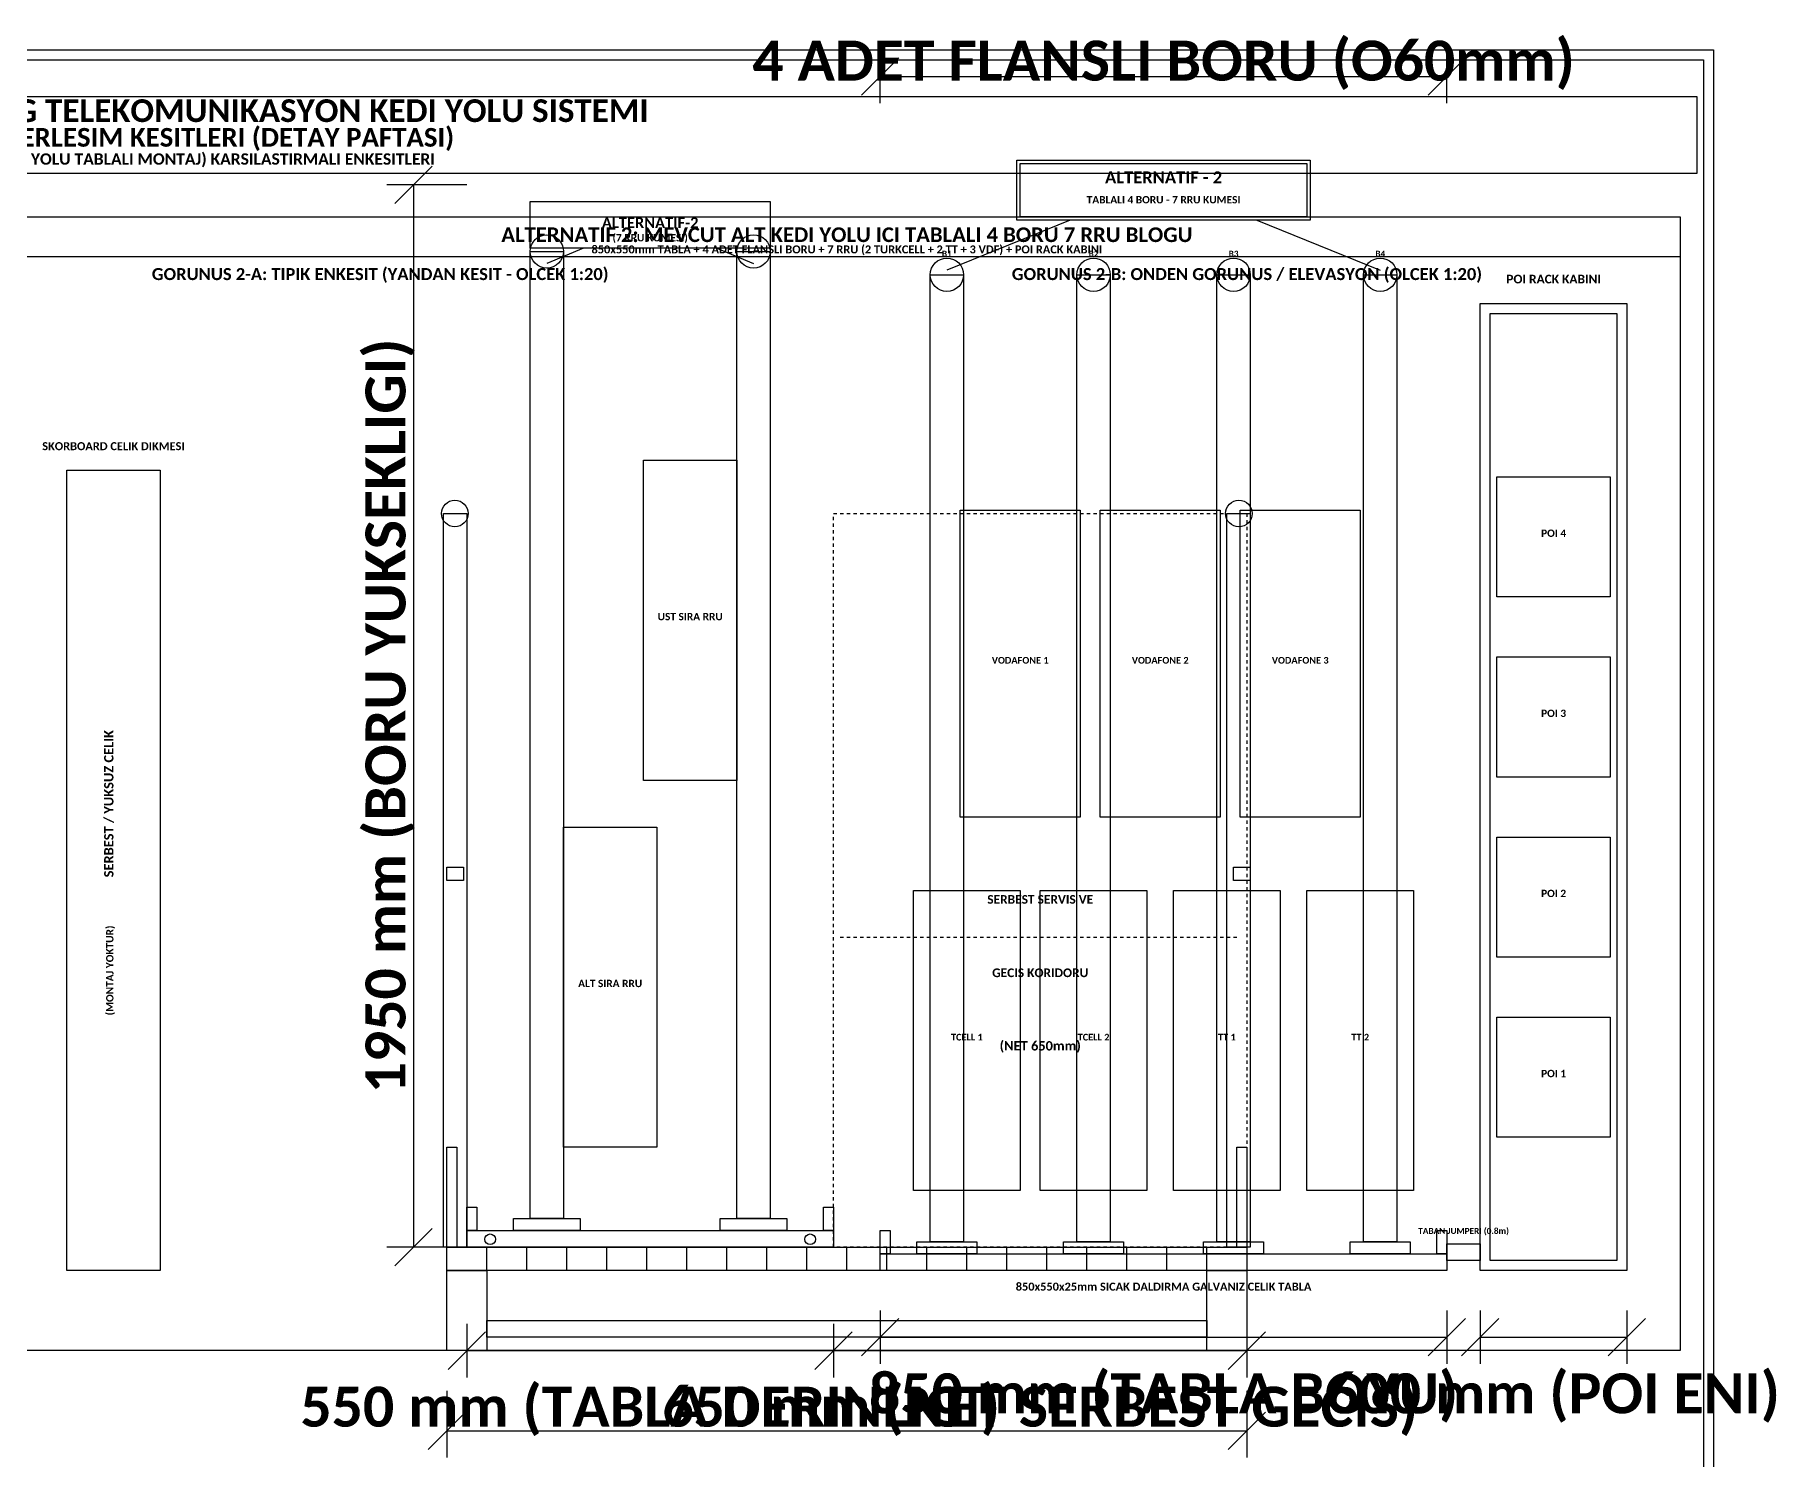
# Model space of a CAD drawing. Header units: millimetres. Extents: x -2743 to 2694, y -1100 to 3223.
# Drawn here: x 82 to 2694, y 1087 to 3223 of the extents above; entities that cross this region are included whole.
import ezdxf
from ezdxf.enums import TextEntityAlignment as Align

# ---------------------------------------------------------------- set-up
doc = ezdxf.new("R2010")
doc.units = ezdxf.units.MM
doc.linetypes.add('DASHED', pattern=[10, 5, -5])
for name, color, linetype in [('BLOK_OZEL_PLATFORM', 140, 'CONTINUOUS'), ('CELIK_KIRIS_KOLON', 9, 'CONTINUOUS'), ('EKP_POI_MODULLERI', 40, 'CONTINUOUS'), ('EKP_POI_TASIYICI_SASE', 30, 'CONTINUOUS'), ('EKP_TURK_TELEKOM_RRU', 4, 'CONTINUOUS'), ('EKP_TURKCELL_RRU', 5, 'CONTINUOUS'), ('EKP_VODAFONE_RRU', 1, 'CONTINUOUS'), ('KABLO_TAVALARI', 6, 'CONTINUOUS'), ('KORKULUK_KAPI', 4, 'CONTINUOUS'), ('METIN_BILGI', 7, 'CONTINUOUS'), ('MONTAJ_BORULARI', 2, 'CONTINUOUS'), ('OLCULER', 1, 'CONTINUOUS'), ('YURUYUS_KORIDORU', 3, 'DASHED'), ('ZEMIN_PLATFORM', 8, 'CONTINUOUS')]:
    doc.layers.add(name, color=color, linetype=linetype)
doc.styles.get("Standard").update_dxf_attribs({"font": 'calibrib.ttf'})

msp = doc.modelspace()

# ---------------------------------------------------------------- linework, layer by layer
at = {"layer": 'BLOK_OZEL_PLATFORM'}
for points in [[(730, 1430), (730, 1465), (745, 1465), (745, 1430)], [(1265, 1430), (1265, 1465), (1280, 1465), (1280, 1430)], [(730, 1405), (730, 1430), (1280, 1430), (1280, 1405)], [(1350, 1395), (1350, 1430), (1365, 1430), (1365, 1395)], [(2185, 1395), (2185, 1430), (2200, 1430), (2200, 1395)], [(1350, 1370), (1350, 1395), (2200, 1395), (2200, 1370)]]:
    msp.add_lwpolyline(points, close=True, dxfattribs=at)
at = {"layer": 'CELIK_KIRIS_KOLON'}
for points in [[(130, 1370), (130, 2570), (270, 2570), (270, 1370)], [(700, 1250), (700, 1370), (760, 1370), (760, 1250)], [(1840, 1250), (1840, 1370), (1900, 1370), (1900, 1250)], [(760, 1270), (760, 1295), (1840, 1295), (1840, 1270)]]:
    msp.add_lwpolyline(points, close=True, dxfattribs=at)
for centre in [(765, 1417), (1245, 1417)]:
    msp.add_circle(centre, 8, dxfattribs=at)
at = {"layer": 'EKP_POI_MODULLERI'}
for points in [[(2275, 2380), (2275, 2560), (2445, 2560), (2445, 2380)], [(2275, 2110), (2275, 2290), (2445, 2290), (2445, 2110)], [(2275, 1840), (2275, 2020), (2445, 2020), (2445, 1840)], [(2275, 1570), (2275, 1750), (2445, 1750), (2445, 1570)]]:
    msp.add_lwpolyline(points, close=True, dxfattribs=at)
at = {"layer": 'EKP_POI_TASIYICI_SASE'}
for points in [[(2250, 1370), (2250, 2820), (2470, 2820), (2470, 1370)], [(2265, 1385), (2265, 2805), (2455, 2805), (2455, 1385)]]:
    msp.add_lwpolyline(points, close=True, dxfattribs=at)
at = {"layer": 'EKP_TURK_TELEKOM_RRU'}
for points in [[(1790, 1490), (1790, 1940), (1950, 1940), (1950, 1490)], [(1990, 1490), (1990, 1940), (2150, 1940), (2150, 1490)]]:
    msp.add_lwpolyline(points, close=True, dxfattribs=at)
at = {"layer": 'EKP_TURKCELL_RRU'}
for points in [[(875, 1555), (875, 2035), (1015, 2035), (1015, 1555)], [(1400, 1490), (1400, 1940), (1560, 1940), (1560, 1490)], [(1590, 1490), (1590, 1940), (1750, 1940), (1750, 1490)]]:
    msp.add_lwpolyline(points, close=True, dxfattribs=at)
at = {"layer": 'EKP_VODAFONE_RRU'}
for points in [[(995, 2105), (995, 2585), (1135, 2585), (1135, 2105)], [(1470, 2050), (1470, 2510), (1650, 2510), (1650, 2050)], [(1680, 2050), (1680, 2510), (1860, 2510), (1860, 2050)], [(1890, 2050), (1890, 2510), (2070, 2510), (2070, 2050)]]:
    msp.add_lwpolyline(points, close=True, dxfattribs=at)
at = {"layer": 'KABLO_TAVALARI'}
msp.add_lwpolyline([(2200, 1385), (2200, 1410), (2250, 1410), (2250, 1385)], close=True, dxfattribs=at)
at = {"layer": 'KORKULUK_KAPI'}
for points in [[(695, 1405), (695, 2505), (730, 2505), (730, 1405)], [(1870, 1405), (1870, 2505), (1905, 2505), (1905, 1405)], [(700, 1955), (700, 1975), (725, 1975), (725, 1955)], [(1880, 1955), (1880, 1975), (1905, 1975), (1905, 1955)], [(700, 1405), (700, 1555), (715, 1555), (715, 1405)], [(1885, 1405), (1885, 1555), (1900, 1555), (1900, 1405)]]:
    msp.add_lwpolyline(points, close=True, dxfattribs=at)
for centre in [(712, 2505), (1888, 2505)]:
    msp.add_circle(centre, 20, dxfattribs=at)
at = {"layer": 'METIN_BILGI'}
for points in [[(-2600, -1100), (-2600, 3200), (2600, 3200), (2600, -1100)], [(-2585, -1085), (-2585, 3185), (2585, 3185), (2585, -1085)], [(-2575, 3015), (-2575, 3130), (2575, 3130), (2575, 3015)], [(1555, 2945), (1555, 3035), (1995, 3035), (1995, 2945)], [(1560, 2950), (1560, 3030), (1990, 3030), (1990, 2950)], [(825, 2903), (825, 2973), (1185, 2973), (1185, 2903)], [(50, 1250), (50, 2950), (2550, 2950), (2550, 1250)], [(50, 2890), (50, 2950), (2550, 2950), (2550, 2890)]]:
    msp.add_lwpolyline(points, close=True, dxfattribs=at)
at = {"layer": 'MONTAJ_BORULARI'}
for p, q in [((1635, 2945), (1450, 2870)), ((1915, 2945), (2100, 2870)), ((905, 2903), (850, 2880)), ((1105, 2903), (1160, 2880))]:
    msp.add_line(p, q, dxfattribs=at)
for points in [[(825, 1448), (825, 2898), (875, 2898), (875, 1448)], [(1135, 1448), (1135, 2898), (1185, 2898), (1185, 1448)], [(1425, 1413), (1425, 2863), (1475, 2863), (1475, 1413)], [(1645, 1413), (1645, 2863), (1695, 2863), (1695, 1413)], [(1855, 1413), (1855, 2863), (1905, 2863), (1905, 1413)], [(2075, 1413), (2075, 2863), (2125, 2863), (2125, 1413)], [(800, 1430), (800, 1448), (900, 1448), (900, 1430)], [(1110, 1430), (1110, 1448), (1210, 1448), (1210, 1430)], [(1405, 1395), (1405, 1413), (1495, 1413), (1495, 1395)], [(1625, 1395), (1625, 1413), (1715, 1413), (1715, 1395)], [(1835, 1395), (1835, 1413), (1925, 1413), (1925, 1395)], [(2055, 1395), (2055, 1413), (2145, 1413), (2145, 1395)]]:
    msp.add_lwpolyline(points, close=True, dxfattribs=at)
for centre in [(850, 2898), (1160, 2898), (1450, 2863), (1670, 2863), (1880, 2863), (2100, 2863)]:
    msp.add_circle(centre, 25, dxfattribs=at)
at = {"layer": 'OLCULER'}
for p, q in [((1322, 3132), (1378, 3188)), ((1350, 3120), (1350, 3200)), ((2172, 3132), (2228, 3188)), ((2200, 3120), (2200, 3200)), ((1350, 3160), (2200, 3160)), ((622, 2970), (678, 3026)), ((730, 2998), (610, 2998)), ((650, 2998), (650, 1405)), ((622, 1377), (678, 1433)), ((730, 1405), (610, 1405)), ((1350, 1310), (1350, 1230)), ((2200, 1310), (2200, 1230)), ((2250, 1310), (2250, 1230)), ((2470, 1310), (2470, 1230)), ((730, 1290), (730, 1210)), ((1280, 1290), (1280, 1210)), ((1280, 1290), (1280, 1210)), ((1322, 1242), (1378, 1298)), ((1900, 1290), (1900, 1210)), ((2172, 1242), (2228, 1298)), ((2222, 1242), (2278, 1298)), ((2442, 1242), (2498, 1298)), ((702, 1222), (758, 1278)), ((1252, 1222), (1308, 1278)), ((1252, 1222), (1308, 1278)), ((1350, 1270), (2200, 1270)), ((1872, 1222), (1928, 1278)), ((2250, 1270), (2470, 1270)), ((730, 1250), (1280, 1250)), ((1280, 1250), (1900, 1250)), ((700, 1190), (700, 1090)), ((1900, 1190), (1900, 1090)), ((672, 1102), (728, 1158)), ((1872, 1102), (1928, 1158)), ((700, 1130), (1900, 1130))]:
    msp.add_line(p, q, dxfattribs=at)
at = {"layer": 'YURUYUS_KORIDORU'}
msp.add_line((1290, 1870), (1890, 1870), dxfattribs=at)
msp.add_lwpolyline([(1280, 1405), (1280, 2505), (1900, 2505), (1900, 1405)], close=True, dxfattribs=at)
at = {"layer": 'ZEMIN_PLATFORM'}
for p, q in [((760, 1370), (760, 1405)), ((820, 1370), (820, 1405)), ((880, 1370), (880, 1405)), ((940, 1370), (940, 1405)), ((1000, 1370), (1000, 1405)), ((1060, 1370), (1060, 1405)), ((1120, 1370), (1120, 1405)), ((1180, 1370), (1180, 1405)), ((1240, 1370), (1240, 1405)), ((1300, 1370), (1300, 1405)), ((1360, 1370), (1360, 1405)), ((1420, 1370), (1420, 1405)), ((1480, 1370), (1480, 1405)), ((1540, 1370), (1540, 1405)), ((1600, 1370), (1600, 1405)), ((1660, 1370), (1660, 1405)), ((1720, 1370), (1720, 1405)), ((1780, 1370), (1780, 1405)), ((1840, 1370), (1840, 1405))]:
    msp.add_line(p, q, dxfattribs=at)
msp.add_lwpolyline([(700, 1370), (700, 1405), (1900, 1405), (1900, 1370)], close=True, dxfattribs=at)

# ---------------------------------------------------------------- texts
at = {"layer": 'METIN_BILGI'}
for s, height, p in [('RAMS PARK / SEYRANTEPE STADYUMU 5G & 4.5G TELEKOMUNIKASYON KEDI YOLU SISTEMI', 34, (0, 3092)), ('ALAN 2: SKORBOARD ARKASI RRU VE POI YERLESIM KESITLERI (DETAY PAFTASI)', 28, (0, 3055)), ('ALTERNATIF 1 (SKORBOARD CELIGI MONTAJI) VE ALTERNATIF 2 (KEDI YOLU TABLALI MONTAJ) KARSILASTIRMALI ENKESITLERI', 17, (0, 3028)), ('ALTERNATIF - 2', 18, (1775, 3000)), ('TABLALI 4 BORU - 7 RRU KUMESI', 11, (1775, 2970)), ('ALTERNATIF 2: MEVCUT ALT KEDI YOLU ICI TABLALI 4 BORU 7 RRU BLOGU', 22, (1300, 2912)), ('ALTERNATIF-2', 16, (1005, 2933)), ('(7 RRU KUMESI)', 11, (1005, 2913)), ('850x550mm TABLA + 4 ADET FLANSLI BORU + 7 RRU (2 TURKCELL + 2 TT + 3 VDF) + POI RACK KABINI', 12, (1300, 2895)), ('B2', 9, (1670, 2890)), ('B3', 9, (1880, 2890)), ('GORUNUS 2-A: TIPIK ENKESIT (YANDAN KESIT - OLCEK 1:20)', 18, (600, 2855)), ('B1', 9, (1450, 2890)), ('GORUNUS 2-B: ONDEN GORUNUS / ELEVASYON (OLCEK 1:20)', 18, (1900, 2855)), ('B4', 9, (2100, 2890)), ('POI RACK KABINI', 13, (2360, 2850)), ('SKORBOARD CELIK DIKMESI', 12, (200, 2600)), ('POI 4', 11, (2360, 2470)), ('UST SIRA RRU', 11, (1065, 2345)), ('VODAFONE 1', 10, (1560, 2280)), ('VODAFONE 2', 10, (1770, 2280)), ('VODAFONE 3', 10, (1980, 2280)), ('POI 3', 11, (2360, 2200)), ('POI 2', 11, (2360, 1930)), ('ALT SIRA RRU', 11, (945, 1795)), ('TCELL 1', 10, (1480, 1715)), ('TCELL 2', 10, (1670, 1715)), ('TT 1', 10, (1870, 1715)), ('TT 2', 10, (2070, 1715)), ('POI 1', 11, (2360, 1660)), ('TABAN JUMPERI (0.8m)', 9, (2225, 1425)), ('850x550x25mm SICAK DALDIRMA GALVANIZ CELIK TABLA', 12, (1775, 1340))]:
    msp.add_text(s, height=height, dxfattribs=at).set_placement(p, align=Align.CENTER)
for s, height, p in [('SERBEST / YUKSUZ CELIK', 14, (200, 2070)), ('(MONTAJ YOKTUR)', 11, (200, 1820))]:
    msp.add_text(s, height=height, rotation=90, dxfattribs=at).set_placement(p, align=Align.CENTER)
at = {"layer": 'OLCULER'}
for s, p in [('4 ADET FLANSLI BORU (O60mm)', (1775, 3184)), ('550 mm (TABLA DERINLIGI)', (1005, 1166)), ('650 mm (NET SERBEST GECIS)', (1590, 1166)), ('850 mm (TABLA BOYU)', (1775, 1186)), ('600 mm (POI ENI)', (2360, 1186))]:
    msp.add_text(s, height=60, dxfattribs=at).set_placement(p, align=Align.MIDDLE_CENTER)
msp.add_text('1950 mm (BORU YUKSEKLIGI)', height=60, rotation=90, dxfattribs=at).set_placement((608, 2201.5), align=Align.MIDDLE_CENTER)
at = {"layer": 'YURUYUS_KORIDORU'}
for s, height, p in [('SERBEST SERVIS VE', 13, (1590, 1920)), ('GECIS KORIDORU', 13, (1590, 1810)), ('(NET 650mm)', 14, (1590, 1700))]:
    msp.add_text(s, height=height, dxfattribs=at).set_placement(p, align=Align.CENTER)

doc.saveas('drawing.dxf')
